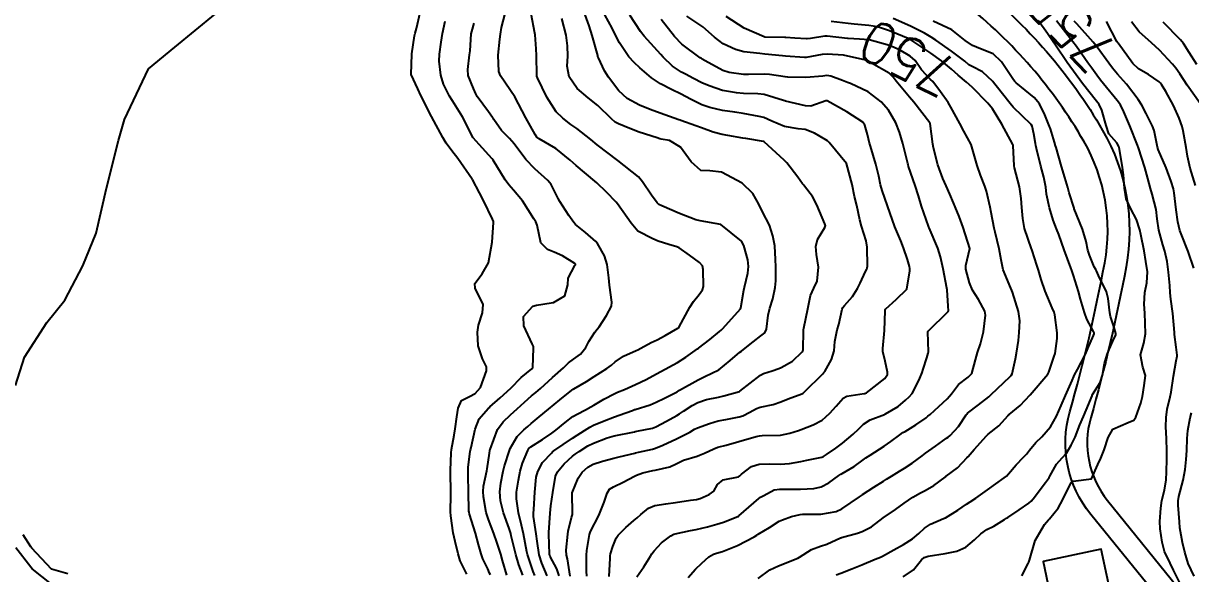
# Model space of a CAD drawing. Header units: metres. Extents: x 318500 to 325275, y 7408834 to 7428799.
# Drawn here: x 323153.6 to 323266, y 7421304.6 to 7421357.5 of the extents above; entities that cross this region are included whole.
import ezdxf
from ezdxf.enums import TextEntityAlignment as Align

# ---------------------------------------------------------------- set-up
doc = ezdxf.new("R2010")
doc.units = ezdxf.units.M
doc.header["$MEASUREMENT"] = 0
for name, color, linetype in [('Cotas', 45, 'Continuous'), ('Curvas de Nivel 1m', 11, 'Continuous'), ('Curvas de Nivel 5m', 15, 'Continuous'), ('Edificações', 30, 'Continuous'), ('Hidrografia', 140, 'Continuous'), ('Vias Primárias', 230, 'Continuous'), ('Vias Secundárias', 230, 'Continuous')]:
    doc.layers.add(name, color=color, linetype=linetype)
doc.styles.add('Style-STANDARD', font='STANDARD.shx')

msp = doc.modelspace()

# ---------------------------------------------------------------- linework, layer by layer
at = {"layer": 'Curvas de Nivel 1m', "flags": 128}
for points, elevation in [([(323196.29, 7421304.51), (323195.62, 7421305.8), (323195.43, 7421306.49), (323195.15, 7421307.67), (323194.97, 7421308.49), (323194.75, 7421310.12), (323194.72, 7421310.5), (323194.73, 7421312.15), (323194.74, 7421312.5), (323194.7, 7421314.21), (323194.7, 7421314.5), (323194.76, 7421316.19), (323194.79, 7421316.5), (323195.06, 7421317.9), (323195.16, 7421318.49), (323195.32, 7421319.65), (323195.45, 7421320.49), (323195.77, 7421321.23), (323196.52, 7421321.6), (323197.09, 7421321.9), (323197.58, 7421322.46), (323198.17, 7421324.08), (323198.16, 7421324.46), (323197.79, 7421325.23), (323197.38, 7421326.47), (323197.29, 7421327.78), (323197.41, 7421328.47), (323197.8, 7421329.64), (323197.85, 7421330.46), (323197.09, 7421332.04), (323197.06, 7421332.47), (323197.74, 7421333.4), (323198.36, 7421334.45), (323198.71, 7421336.45), (323198.85, 7421338.33), (323198.84, 7421338.45), (323198.74, 7421338.67), (323197.88, 7421340.46), (323197.5, 7421341.19), (323196.81, 7421342.48), (323196.79, 7421342.52), (323195.4, 7421344.49), (323194.83, 7421345.23), (323194.29, 7421345.96), (323193.98, 7421346.51), (323192.87, 7421348.53), (323191.85, 7421350.55), (323191.55, 7421351.2), (323190.92, 7421352.56), (323190.98, 7421354.53), (323190.98, 7421354.56), (323191.25, 7421356.28), (323191.31, 7421356.56), (323191.42, 7421356.99), (323191.79, 7421358.55)], 738), ([(323201.68, 7421304.41), (323201.28, 7421305.43), (323201, 7421306.41), (323200.56, 7421308.2), (323200.5, 7421308.42), (323200.35, 7421308.9), (323199.8, 7421310.43), (323199.52, 7421311.57), (323199.45, 7421312.43), (323199.56, 7421313.28), (323199.79, 7421314.43), (323199.91, 7421314.95), (323200.37, 7421316.42), (323200.45, 7421316.62), (323201.12, 7421317.76), (323201.76, 7421318.41), (323202.15, 7421318.73), (323202.48, 7421319.01), (323203.23, 7421319.65), (323204.14, 7421320.38), (323204.34, 7421320.54), (323204.5, 7421320.67), (323205.44, 7421321.43), (323206.53, 7421322.31), (323206.55, 7421322.32), (323206.58, 7421322.34), (323207.8, 7421323.06), (323208.54, 7421323.54), (323209.76, 7421324.3), (323210.22, 7421324.63), (323210.56, 7421324.93), (323211.35, 7421325.49), (323212.58, 7421326.04), (323212.73, 7421326.1), (323213.03, 7421326.26), (323214.04, 7421326.79), (323214.59, 7421327.05), (323215.37, 7421327.46), (323216.61, 7421328.18), (323216.63, 7421328.19), (323216.65, 7421328.21), (323216.72, 7421328.32), (323217.76, 7421330.19), (323218.09, 7421330.74), (323218.65, 7421331.41), (323218.98, 7421331.85), (323219.08, 7421332.18), (323219.03, 7421333.83), (323218.97, 7421334.18), (323218.69, 7421334.49), (323217.72, 7421335.21), (323216.71, 7421335.92), (323216.51, 7421336.01), (323215.72, 7421336.22), (323214.71, 7421336.56), (323214.2, 7421336.77), (323212.73, 7421337.51), (323212.09, 7421338.27), (323210.77, 7421340.15), (323210.65, 7421340.29), (323209.72, 7421341.25), (323208.79, 7421342.17), (323208.61, 7421342.32), (323206.81, 7421343.83), (323206.24, 7421344.35), (323204.84, 7421345.45), (323203.25, 7421346.39), (323203.02, 7421346.56), (323202.85, 7421346.8), (323201.96, 7421348.41), (323200.9, 7421350.42), (323199.53, 7421352.44), (323199.37, 7421352.87), (323199.28, 7421354.45), (323199.44, 7421355.98), (323199.51, 7421356.44), (323199.63, 7421357.08), (323199.97, 7421358.44)], 741), ([(323202.84, 7421304.39), (323202.68, 7421304.78), (323202.3, 7421305.82), (323202.11, 7421306.4), (323202.04, 7421306.68), (323201.72, 7421308.41), (323201.53, 7421309.23), (323201.25, 7421310.41), (323201.05, 7421311.75), (323201.05, 7421312.41), (323201.25, 7421313.57), (323201.41, 7421314.41), (323201.64, 7421315.2), (323202.15, 7421316.4), (323202.26, 7421316.59), (323202.45, 7421316.76), (323203.55, 7421317.48), (323204.47, 7421318.08), (323204.84, 7421318.36), (323205.73, 7421319.1), (323206.49, 7421319.67), (323206.91, 7421319.92), (323207.71, 7421320.33), (323208.22, 7421320.6), (323208.51, 7421320.77), (323209.47, 7421321.35), (323210.52, 7421321.9), (323210.79, 7421322.02), (323211.47, 7421322.28), (323212.53, 7421322.75), (323213.54, 7421323.25), (323214.55, 7421323.79), (323215.36, 7421324.23), (323216.13, 7421324.64), (323216.56, 7421324.88), (323217.38, 7421325.39), (323218.49, 7421326.18), (323218.54, 7421326.22), (323218.58, 7421326.25), (323219.66, 7421327.1), (323220.61, 7421327.87), (323220.77, 7421328), (323220.94, 7421328.16), (323222.63, 7421330.05), (323222.66, 7421330.13), (323222.94, 7421331.84), (323223, 7421332.12), (323223.34, 7421333.46), (323223.4, 7421334.12), (323223.33, 7421334.75), (323222.95, 7421336.13), (323222.72, 7421336.54), (323220.74, 7421338.16), (323218.74, 7421338.49), (323218.33, 7421338.6), (323216.76, 7421339.22), (323215.06, 7421339.94), (323214.77, 7421340.08), (323214.59, 7421340.24), (323214.05, 7421340.97), (323213.2, 7421342.26), (323212.8, 7421342.74), (323210.82, 7421344.29), (323208.84, 7421345.82), (323208.22, 7421346.33), (323206.86, 7421347.39), (323206.3, 7421347.78), (323205.51, 7421348.36), (323204.88, 7421349), (323203.98, 7421350.38), (323203.08, 7421352.24), (323203.03, 7421352.4), (323203.01, 7421352.48), (323202.99, 7421354.4), (323202.96, 7421355.05), (323202.87, 7421356.4), (323202.84, 7421356.54), (323202.47, 7421358.41)], 742), ([(323204, 7421304.37), (323203.49, 7421305.57), (323203.23, 7421306.39), (323203.04, 7421307.68), (323202.96, 7421308.39), (323202.71, 7421310.05), (323202.69, 7421310.4), (323202.72, 7421310.74), (323202.81, 7421312.39), (323202.96, 7421313.84), (323203.1, 7421314.39), (323203.57, 7421315.25), (323204.45, 7421316.19), (323204.54, 7421316.28), (323204.65, 7421316.37), (323206.46, 7421317.61), (323206.91, 7421317.89), (323207.62, 7421318.33), (323208.13, 7421318.66), (323208.48, 7421318.84), (323209.51, 7421319.28), (323210.49, 7421319.66), (323210.96, 7421319.82), (323212.23, 7421320.26), (323212.42, 7421320.34), (323212.5, 7421320.37), (323213.93, 7421320.82), (323214.51, 7421321.05), (323215.3, 7421321.44), (323216.53, 7421322.06), (323216.62, 7421322.11), (323216.76, 7421322.21), (323218.54, 7421323.22), (323219.19, 7421323.52), (323220.55, 7421324.16), (323221.63, 7421325.08), (323222.58, 7421325.87), (323222.72, 7421325.98), (323222.91, 7421326.13), (323223.84, 7421326.86), (323224.6, 7421327.44), (323224.96, 7421327.74), (323225.13, 7421328.09), (323225.29, 7421329.42), (323225.44, 7421330.09), (323225.73, 7421331), (323225.96, 7421332.09), (323226.02, 7421332.74), (323226.03, 7421334.09), (323226.01, 7421334.77), (323225.94, 7421336.09), (323225.75, 7421337.07), (323225.41, 7421338.09), (323224.76, 7421339.38), (323224.4, 7421340.11), (323223.8, 7421341.13), (323222.79, 7421342.13), (323220.81, 7421343.18), (323219.67, 7421343.31), (323218.81, 7421343.33), (323217.89, 7421344.19), (323216.84, 7421345.59), (323215.78, 7421346.23), (323214.99, 7421346.37), (323214.85, 7421346.4), (323214.62, 7421346.47), (323212.86, 7421347.04), (323211.98, 7421347.39), (323210.87, 7421347.83), (323210.56, 7421347.99), (323210.22, 7421348.3), (323208.89, 7421349.58), (323207.95, 7421350.33), (323206.91, 7421351.23), (323206.12, 7421352.35), (323205.95, 7421353.37), (323206.01, 7421354.35), (323205.98, 7421355.34), (323205.84, 7421356.36), (323205.42, 7421357.95)], 743), ([(323205.16, 7421304.36), (323204.95, 7421305.02), (323204.31, 7421306.23), (323204.26, 7421306.33), (323204.25, 7421306.37), (323204.24, 7421306.44), (323204.18, 7421308.37), (323204.18, 7421308.53), (323204.3, 7421310.37), (323204.38, 7421311.1), (323204.57, 7421312.37), (323204.83, 7421313.94), (323205, 7421314.36), (323205.65, 7421315.14), (323206.44, 7421315.86), (323206.71, 7421316.07), (323207.1, 7421316.33), (323207.93, 7421316.85), (323208.46, 7421317.12), (323209.8, 7421317.64), (323210.47, 7421317.82), (323212.42, 7421318.21), (323212.47, 7421318.22), (323212.5, 7421318.23), (323212.66, 7421318.26), (323214.16, 7421318.56), (323214.48, 7421318.68), (323215.49, 7421319.22), (323216.49, 7421319.79), (323216.76, 7421319.95), (323217.15, 7421320.2), (323217.96, 7421320.73), (323218.51, 7421321.04), (323219.37, 7421321.32), (323220.52, 7421321.55), (323221.01, 7421321.66), (323222.53, 7421322.1), (323222.55, 7421322.11), (323222.58, 7421322.13), (323224.55, 7421323.65), (323224.84, 7421323.81), (323225.68, 7421324.09), (323226.33, 7421324.31), (323226.55, 7421324.39), (323227.64, 7421324.99), (323228.58, 7421325.89), (323228.64, 7421325.99), (323228.65, 7421326.05), (323228.69, 7421327.97), (323228.7, 7421328.05), (323228.74, 7421328.18), (323229.11, 7421330.04), (323229.38, 7421331.31), (323229.7, 7421332.03), (323230.01, 7421332.69), (323230.14, 7421334.03), (323229.94, 7421335.27), (323229.88, 7421336.03), (323230.05, 7421336.7), (323230.74, 7421337.85), (323230.79, 7421337.96), (323230.8, 7421338.02), (323230.74, 7421338.2), (323229.98, 7421340.03), (323229.57, 7421340.83), (323228.79, 7421341.83), (323228.68, 7421341.95), (323228.61, 7421342.05), (323228.16, 7421342.7), (323227.1, 7421344.08), (323226.82, 7421344.35), (323224.91, 7421346.1), (323224.85, 7421346.13), (323223.14, 7421346.41), (323222.85, 7421346.46), (323221.41, 7421346.71), (323220.86, 7421346.8), (323219.99, 7421347.04), (323218.86, 7421347.45), (323218.33, 7421347.65), (323216.87, 7421348.16), (323216.83, 7421348.18), (323216.7, 7421348.21), (323214.88, 7421348.86), (323213.92, 7421349.21), (323212.89, 7421349.64), (323211.71, 7421350.28), (323210.91, 7421351), (323209.93, 7421352.31), (323209.54, 7421352.92), (323208.95, 7421354.19), (323208.9, 7421354.32), (323208.89, 7421354.39), (323208.33, 7421356.33), (323208.06, 7421357.26), (323207.68, 7421358.33)], 744), ([(323207.82, 7421304.32), (323207.81, 7421304.81), (323207.8, 7421306.33), (323207.84, 7421306.8), (323208.09, 7421308.32), (323208.15, 7421308.52), (323208.35, 7421308.95), (323208.83, 7421309.85), (323209.06, 7421310.31), (323209.51, 7421311.43), (323209.78, 7421312.3), (323210.01, 7421312.68), (323210.4, 7421312.93), (323211.32, 7421313.36), (323212.42, 7421313.96), (323212.62, 7421314.05), (323213.24, 7421314.25), (323214.19, 7421314.48), (323214.42, 7421314.52), (323215.81, 7421314.84), (323216.43, 7421315.14), (323217.15, 7421315.49), (323218.45, 7421315.88), (323218.67, 7421315.95), (323219.15, 7421316.17), (323220.05, 7421316.57), (323220.46, 7421316.72), (323221.25, 7421316.94), (323222.46, 7421317.29), (323224.13, 7421317.77), (323224.47, 7421317.83), (323224.73, 7421317.84), (323226.47, 7421317.89), (323227.39, 7421318.07), (323228.2, 7421318.33), (323228.48, 7421318.43), (323229.64, 7421318.88), (323230.49, 7421319.34), (323230.86, 7421319.65), (323231.22, 7421320.01), (323231.83, 7421320.69), (323232.52, 7421321.46), (323232.87, 7421321.65), (323234.53, 7421321.9), (323234.59, 7421321.91), (323234.75, 7421321.97), (323236.54, 7421323.34), (323236.77, 7421323.72), (323236.79, 7421323.94), (323236.57, 7421325.02), (323236.34, 7421325.94), (323236.32, 7421326.21), (323236.49, 7421327.94), (323236.55, 7421329.86), (323236.56, 7421329.94), (323236.58, 7421329.99), (323236.63, 7421330.04), (323237.63, 7421330.94), (323238.66, 7421331.92), (323238.92, 7421333.68), (323238.93, 7421333.92), (323238.89, 7421334.11), (323238.7, 7421334.77), (323238.33, 7421335.92), (323238.06, 7421336.58), (323237.49, 7421337.93), (323236.77, 7421339.94), (323236.27, 7421341.43), (323236.12, 7421341.95), (323235.94, 7421342.81), (323235.66, 7421343.96), (323235.13, 7421345.68), (323235.05, 7421345.97), (323234.86, 7421346.81), (323234.61, 7421347.71), (323234.4, 7421347.98), (323232.88, 7421348.97), (323230.96, 7421350.03), (323230.9, 7421350.05), (323230.88, 7421350.05), (323230.83, 7421350.03), (323229.4, 7421349.54), (323228.89, 7421349.56), (323226.96, 7421350.02), (323226.9, 7421350.04), (323226.77, 7421350.08), (323224.91, 7421350.65), (323224.29, 7421350.73), (323222.91, 7421350.76), (323222.25, 7421350.8), (323220.91, 7421351.05), (323219.6, 7421351.49), (323218.92, 7421351.78), (323218.09, 7421352.19), (323217.33, 7421352.6), (323216.94, 7421352.81), (323216.09, 7421353.37), (323215.18, 7421354.24), (323214.95, 7421354.49), (323213.34, 7421356.26), (323212.99, 7421356.71), (323211.96, 7421358.28)], 746), ([(323209.97, 7421304.29), (323210.07, 7421306.05), (323210.08, 7421306.29), (323210.12, 7421306.49), (323210.32, 7421307.18), (323210.65, 7421307.97), (323210.86, 7421308.28), (323211.6, 7421309.02), (323212.36, 7421309.69), (323212.67, 7421309.95), (323213.02, 7421310.25), (323213.76, 7421310.86), (323214.38, 7421311.13), (323215.44, 7421311.29), (323216.38, 7421311.41), (323217.81, 7421311.62), (323218.39, 7421311.71), (323218.75, 7421311.81), (323219.62, 7421312.17), (323220.05, 7421312.51), (323220.4, 7421313.13), (323220.96, 7421313.6), (323222.42, 7421313.88), (323222.58, 7421313.97), (323222.74, 7421314.13), (323223.68, 7421314.86), (323224.43, 7421315.09), (323225.4, 7421315.12), (323226.44, 7421315.1), (323227.34, 7421315.16), (323228.44, 7421315.37), (323229, 7421315.49), (323230.45, 7421315.78), (323230.62, 7421315.85), (323230.9, 7421316.02), (323231.82, 7421316.64), (323232.46, 7421317.12), (323233.49, 7421317.98), (323233.99, 7421318.46), (323234.48, 7421318.95), (323235.1, 7421319.36), (323236.5, 7421319.89), (323236.54, 7421319.9), (323236.6, 7421319.94), (323237.8, 7421320.64), (323238.52, 7421321.25), (323238.86, 7421321.58), (323239.16, 7421321.91), (323239.84, 7421323.2), (323240.11, 7421323.9), (323240.21, 7421324.24), (323240.57, 7421325.33), (323240.7, 7421325.76), (323240.72, 7421325.89), (323240.67, 7421327.82), (323240.7, 7421327.89), (323242.63, 7421329.79), (323242.66, 7421329.83), (323242.67, 7421329.86), (323242.64, 7421330.28), (323242.52, 7421331.86), (323242.5, 7421332.02), (323242.14, 7421333.87), (323241.88, 7421335.05), (323241.62, 7421335.88), (323240.8, 7421337.82), (323240.77, 7421337.89), (323240.74, 7421337.98), (323240.07, 7421339.9), (323239.76, 7421340.89), (323239.44, 7421341.91), (323238.82, 7421343.73), (323238.76, 7421343.92), (323238.74, 7421344.01), (323238.27, 7421345.93), (323237.95, 7421347.02), (323237.59, 7421347.94), (323236.89, 7421349.13), (323236.17, 7421349.96), (323234.91, 7421350.91), (323233.21, 7421351.71), (323232.93, 7421351.82), (323232.44, 7421352.01), (323231.32, 7421352.41), (323230.93, 7421352.47), (323230.54, 7421352.43), (323228.93, 7421352.3), (323227.17, 7421352.31), (323226.93, 7421352.34), (323225.41, 7421352.57), (323224.93, 7421352.6), (323223.39, 7421352.58), (323222.93, 7421352.59), (323221.55, 7421352.76), (323220.94, 7421352.96), (323219.22, 7421353.9), (323218.95, 7421354.06), (323218.87, 7421354.1), (323218.73, 7421354.18), (323216.97, 7421355.5), (323216.28, 7421356.22), (323215, 7421357.87)], 747), ([(323212.64, 7421304.26), (323213.33, 7421305.22), (323213.96, 7421306.24), (323214.1, 7421306.46), (323214.32, 7421306.76), (323215.03, 7421307.53), (323215.93, 7421308.22), (323216.2, 7421308.35), (323216.34, 7421308.39), (323217.81, 7421308.72), (323218.35, 7421308.83), (323219.44, 7421309.08), (323220.36, 7421309.32), (323220.99, 7421309.52), (323222.37, 7421310.05), (323222.42, 7421310.08), (323222.48, 7421310.13), (323224.39, 7421311.78), (323224.57, 7421311.91), (323224.87, 7421312.1), (323225.86, 7421312.62), (323226.4, 7421312.7), (323227.78, 7421312.68), (323228.4, 7421312.68), (323229.68, 7421312.75), (323230.4, 7421312.92), (323231.12, 7421313.3), (323232.09, 7421314), (323232.29, 7421314.13), (323232.42, 7421314.21), (323233.56, 7421314.86), (323234.44, 7421315.51), (323234.71, 7421315.7), (323235.11, 7421315.96), (323236.46, 7421316.83), (323237.11, 7421317.29), (323237.96, 7421317.93), (323238.27, 7421318.13), (323238.47, 7421318.25), (323239.51, 7421318.88), (323240.5, 7421319.56), (323240.68, 7421319.7), (323240.9, 7421319.88), (323241.74, 7421320.64), (323242.52, 7421321.39), (323242.75, 7421321.63), (323242.94, 7421321.86), (323243.62, 7421322.77), (323244.55, 7421323.46), (323244.9, 7421323.83), (323245.26, 7421325.14), (323245.44, 7421325.83), (323245.74, 7421326.67), (323246.03, 7421327.82), (323246.23, 7421329.42), (323246.15, 7421329.82), (323245.53, 7421330.94), (323244.96, 7421331.84), (323244.67, 7421332.55), (323244.34, 7421333.84), (323244.32, 7421334.22), (323244.71, 7421335.84), (323244.08, 7421337.85), (323243.68, 7421338.93), (323243.31, 7421339.86), (323243.15, 7421340.24), (323242.78, 7421341.07), (323242.42, 7421341.87), (323242.1, 7421342.57), (323241.63, 7421343.88), (323241.21, 7421345.52), (323241.14, 7421345.89), (323240.9, 7421347.85), (323240.89, 7421347.89), (323240.87, 7421347.93), (323239.31, 7421349.91), (323238.91, 7421350.38), (323237.62, 7421351.94), (323237.32, 7421352.33), (323236.94, 7421352.7), (323235.24, 7421353.67), (323234.95, 7421353.85), (323234.86, 7421353.89), (323234.58, 7421353.98), (323232.96, 7421354.35), (323232.55, 7421354.42), (323230.96, 7421354.54), (323230.49, 7421354.5), (323228.95, 7421354.21), (323228.8, 7421354.2), (323226.95, 7421354.34), (323226.68, 7421354.36), (323224.96, 7421354.54), (323224.5, 7421354.58), (323222.96, 7421354.75), (323222.14, 7421354.97), (323220.97, 7421355.52), (323220.13, 7421356.17), (323218.99, 7421357.15), (323217.45, 7421358.2)], 748), ([(323217.6, 7421304.19), (323218.3, 7421305), (323218.89, 7421305.59), (323219.59, 7421306.17), (323220.04, 7421306.43), (323220.32, 7421306.53), (323220.88, 7421306.71), (323222.33, 7421307.28), (323223.95, 7421308.11), (323224.19, 7421308.26), (323224.34, 7421308.36), (323225.42, 7421309.02), (323226.36, 7421309.6), (323226.68, 7421309.76), (323227.53, 7421310.06), (323228.37, 7421310.26), (323228.61, 7421310.28), (323230.37, 7421310.28), (323231.84, 7421310.54), (323232.38, 7421310.8), (323234.09, 7421311.97), (323234.27, 7421312.09), (323234.39, 7421312.17), (323235.48, 7421312.88), (323236.41, 7421313.47), (323236.7, 7421313.65), (323237.16, 7421313.93), (323237.94, 7421314.41), (323238.43, 7421314.71), (323239.16, 7421315.18), (323240.12, 7421315.89), (323240.45, 7421316.15), (323241.42, 7421316.83), (323242.47, 7421317.59), (323242.62, 7421317.71), (323242.81, 7421317.86), (323243.62, 7421318.71), (323244.36, 7421319.84), (323244.42, 7421319.92), (323244.5, 7421319.99), (323245.55, 7421320.79), (323246.53, 7421321.57), (323246.65, 7421321.68), (323246.78, 7421321.81), (323248.55, 7421323.5), (323248.69, 7421323.64), (323248.78, 7421323.78), (323249.11, 7421325.24), (323249.21, 7421325.77), (323249.39, 7421326.98), (323249.46, 7421327.77), (323249.51, 7421328.88), (323249.41, 7421329.77), (323248.81, 7421331.63), (323248.75, 7421331.79), (323248.66, 7421332.01), (323247.93, 7421333.8), (323247.74, 7421334.76), (323247.55, 7421335.8), (323247.14, 7421337.4), (323247.05, 7421337.81), (323246.76, 7421339.31), (323246.67, 7421339.81), (323246.31, 7421341.34), (323246.15, 7421341.82), (323245.75, 7421342.88), (323245.43, 7421343.83), (323244.85, 7421345.84), (323244.14, 7421347.13), (323243.75, 7421347.86), (323242.89, 7421349.42), (323242.61, 7421349.87), (323241.89, 7421350.91), (323241.14, 7421351.89), (323240.93, 7421352.09), (323240.06, 7421353.02), (323239.44, 7421353.91), (323238.96, 7421354.35), (323237.94, 7421354.96), (323236.97, 7421355.38), (323235.03, 7421355.92), (323234.98, 7421355.92), (323234.08, 7421355.98), (323232.98, 7421356.04), (323232.93, 7421356.05), (323230.98, 7421356.26), (323230.76, 7421356.26), (323229.37, 7421356.05), (323229.04, 7421355.99), (323228.98, 7421355.99), (323227.87, 7421356.07), (323226.98, 7421356.15), (323226.91, 7421356.15), (323224.98, 7421356.17), (323224.9, 7421356.19), (323222.99, 7421357.02), (323221.26, 7421358.16)], 749), ([(323231.83, 7421304.47), (323232.3, 7421304.62), (323233.35, 7421305.04), (323234.3, 7421305.43), (323235.61, 7421305.95), (323236.11, 7421306.14), (323236.31, 7421306.24), (323237.4, 7421306.86), (323238.33, 7421307.38), (323239.18, 7421307.91), (323239.81, 7421308.43), (323240.36, 7421308.93), (323240.93, 7421309.32), (323242.18, 7421309.86), (323242.37, 7421309.95), (323243.55, 7421310.68), (323244.39, 7421311.24), (323244.75, 7421311.48), (323245.29, 7421311.83), (323246.41, 7421312.62), (323248.02, 7421313.79), (323248.24, 7421313.96), (323248.43, 7421314.18), (323249.16, 7421315.05), (323249.88, 7421315.77), (323250.16, 7421316.05), (323250.46, 7421316.43), (323251.05, 7421317.18), (323251.63, 7421317.74), (323252.49, 7421318.7), (323253.04, 7421319.72), (323253.49, 7421320.74), (323253.91, 7421321.71), (323254.55, 7421323.16), (323254.72, 7421323.54), (323254.8, 7421323.7), (323255.08, 7421324.21), (323255.84, 7421325.69), (323256.06, 7421326.22), (323256.61, 7421327.47), (323256.67, 7421327.62), (323256.68, 7421327.68), (323256.67, 7421327.74), (323256.61, 7421327.86), (323255.99, 7421329.06), (323255.76, 7421329.69), (323255.38, 7421330.97), (323255.16, 7421331.7), (323254.68, 7421333.24), (323254.52, 7421333.71), (323254.43, 7421333.98), (323253.8, 7421335.72), (323253.28, 7421337.18), (323253.07, 7421337.73), (323252.75, 7421338.56), (323252.37, 7421339.74), (323252.1, 7421341.06), (323252.02, 7421341.74), (323251.84, 7421342.71), (323251.56, 7421343.75), (323251.13, 7421345.47), (323251.05, 7421345.76), (323251.02, 7421345.93), (323250.86, 7421346.86), (323250.71, 7421347.6), (323250.61, 7421347.76), (323248.89, 7421349.44), (323248.58, 7421349.79), (323247.25, 7421351.49), (323246.99, 7421351.81), (323246.93, 7421351.89), (323245.93, 7421352.82), (323244.94, 7421353.33), (323244.63, 7421353.52), (323244.23, 7421353.85), (323242.96, 7421354.82), (323241.44, 7421355.89), (323240.98, 7421356.17), (323240.35, 7421356.54), (323239, 7421357.23), (323237.32, 7421357.95)], 751), ([(323198.56, 7421304.45), (323198.47, 7421304.63), (323198.3, 7421305.03), (323197.83, 7421305.98), (323197.65, 7421306.46), (323197.41, 7421307.38), (323197.1, 7421308.47), (323196.55, 7421310.3), (323196.49, 7421310.48), (323196.47, 7421310.58), (323196.45, 7421312.48), (323196.41, 7421313.96), (323196.39, 7421314.48), (323196.39, 7421314.51), (323196.42, 7421314.8), (323196.61, 7421316.31), (323196.64, 7421316.48), (323196.69, 7421316.71), (323197.09, 7421318.47), (323197.48, 7421319.47), (323198.32, 7421320.45), (323198.42, 7421320.53), (323198.5, 7421320.6), (323199.48, 7421321.48), (323200.53, 7421322.42), (323201.51, 7421323.44), (323202.55, 7421324.26), (323202.64, 7421324.4), (323202.71, 7421326.27), (323202.7, 7421326.4), (323202.58, 7421326.67), (323201.75, 7421328.41), (323201.74, 7421329.29), (323202.63, 7421330.28), (323202.98, 7421330.39), (323204.41, 7421330.6), (323204.63, 7421330.65), (323205.7, 7421331.3), (323205.99, 7421332.35), (323206.04, 7421332.98), (323206.69, 7421334.19), (323206.75, 7421334.28), (323206.74, 7421334.34), (323206.69, 7421334.4), (323205.48, 7421335.14), (323204.7, 7421335.49), (323204.05, 7421335.73), (323203.39, 7421336.39), (323203.04, 7421338.1), (323202.91, 7421338.4), (323202.74, 7421338.69), (323201.64, 7421340.41), (323200.78, 7421341.46), (323200.32, 7421341.96), (323199.96, 7421342.43), (323198.82, 7421344.33), (323198.73, 7421344.45), (323197.47, 7421345.84), (323196.88, 7421346.48), (323196.87, 7421346.5), (323196.85, 7421346.54), (323195.86, 7421348.49), (323194.89, 7421350.05), (323194.6, 7421350.5), (323194.03, 7421351.63), (323193.76, 7421352.52), (323193.61, 7421353.85), (323193.63, 7421354.52), (323193.79, 7421355.7), (323193.93, 7421356.52), (323194.2, 7421357.72)], 739), ([(323238.3, 7421304.26), (323239.29, 7421304.92), (323240.06, 7421305.89), (323240.32, 7421306.11), (323240.69, 7421306.25), (323242.33, 7421306.52), (323243.46, 7421306.72), (323244.33, 7421307.13), (323245.15, 7421307.83), (323245.77, 7421308.4), (323246.35, 7421308.8), (323247.03, 7421309.13), (323248.05, 7421309.78), (323248.25, 7421309.9), (323248.37, 7421309.97), (323249.45, 7421310.71), (323250.39, 7421311.36), (323250.61, 7421311.54), (323250.82, 7421311.75), (323252.01, 7421313.33), (323252.3, 7421313.73), (323252.35, 7421313.8), (323252.42, 7421313.93), (323253.05, 7421315.11), (323253.61, 7421315.71), (323254.01, 7421316.15), (323254.47, 7421316.91), (323254.74, 7421317.43), (323254.85, 7421317.7), (323255.3, 7421318.89), (323255.65, 7421319.69), (323255.92, 7421320.28), (323256.48, 7421321.68), (323256.5, 7421321.72), (323256.53, 7421321.79), (323257.26, 7421322.96), (323257.49, 7421323.67), (323257.68, 7421324.78), (323257.94, 7421325.66), (323258.12, 7421326.12), (323258.6, 7421327.21), (323258.76, 7421327.5), (323258.78, 7421327.65), (323258.62, 7421328.25), (323258.27, 7421329.29), (323258.19, 7421329.66), (323258.03, 7421331.03), (323257.86, 7421331.66), (323257.11, 7421333.25), (323256.92, 7421333.68), (323256.84, 7421333.82), (323256.69, 7421334.07), (323256.22, 7421335.2), (323256.08, 7421335.69), (323255.9, 7421336.52), (323255.56, 7421337.7), (323254.77, 7421339.67), (323254.75, 7421339.71), (323254.28, 7421341.21), (323254.14, 7421341.72), (323253.87, 7421342.66), (323253.54, 7421343.72), (323253.02, 7421345.55), (323252.97, 7421345.73), (323252.85, 7421346.08), (323252.47, 7421347.34), (323252.33, 7421347.74), (323251.93, 7421348.7), (323251.43, 7421349.75), (323250.91, 7421350.35), (323249.18, 7421351.79), (323249.05, 7421351.91), (323248.93, 7421352.07), (323247.75, 7421353.8), (323246.96, 7421354.55), (323245.75, 7421355.04), (323244.97, 7421355.35), (323244.26, 7421355.85), (323242.99, 7421356.86), (323241.19, 7421357.71)], 752), ([(323249.71, 7421304.36), (323250.32, 7421305.54), (323250.4, 7421305.68), (323250.42, 7421305.76), (323250.45, 7421305.88), (323251, 7421307.75), (323251.9, 7421309.28), (323252.27, 7421309.73), (323252.32, 7421309.78), (323252.37, 7421309.83), (323253.23, 7421310.87), (323253.65, 7421311.71), (323254.42, 7421313.27), (323254.65, 7421313.46), (323256.42, 7421313.68), (323257.05, 7421315.06), (323257.32, 7421315.67), (323257.64, 7421316.48), (323258.02, 7421317.66), (323258.49, 7421318.46), (323259.96, 7421319.1), (323260.5, 7421319.33), (323260.7, 7421319.63), (323261.18, 7421320.96), (323261.33, 7421321.62), (323261.5, 7421322.66), (323261.61, 7421323.61), (323261.37, 7421324.42), (323261.15, 7421325.62), (323261.46, 7421326.75), (323261.61, 7421327.62), (323261.58, 7421328.66), (323261.55, 7421329.62), (323261.51, 7421330.48), (323261.55, 7421331.62), (323261.76, 7421332.53), (323261.82, 7421333.61), (323261.67, 7421334.59), (323261.49, 7421335.62), (323261.18, 7421337.18), (323261.08, 7421337.62), (323260.76, 7421338.64), (323260.22, 7421339.64), (323259.75, 7421340.61), (323259.6, 7421341.64), (323259.52, 7421342.94), (323259.41, 7421343.64), (323259.11, 7421345.38), (323259.05, 7421345.65), (323258.85, 7421345.99), (323258.08, 7421346.88), (323257.83, 7421347.67), (323257.43, 7421349.13), (323257.16, 7421349.68), (323256.91, 7421350.02), (323255.56, 7421351.7), (323255.29, 7421352.06), (323254.94, 7421352.53), (323254.09, 7421353.72), (323252.97, 7421355.39), (323252.75, 7421355.73), (323252.2, 7421356.53), (323251.3, 7421357.76)], 753), ([(323264.98, 7421303.56), (323264.31, 7421304.91), (323264, 7421305.57), (323263.46, 7421306.71), (323263.24, 7421307.59), (323263.05, 7421308.89), (323263.02, 7421309.59), (323263.1, 7421310.88), (323263.2, 7421311.59), (323263.44, 7421312.61), (323263.61, 7421313.58), (323263.65, 7421314.36), (323263.68, 7421315.58), (323263.69, 7421316.36), (323263.65, 7421317.58), (323263.59, 7421318.69), (323263.6, 7421319.58), (323263.71, 7421320.38), (323264, 7421321.58), (323264.09, 7421322.02), (323264.32, 7421323.57), (323264.57, 7421325.04), (323264.68, 7421325.47), (323264.69, 7421325.57), (323264.59, 7421326.34), (323264.43, 7421327.57), (323264.41, 7421327.77), (323264.26, 7421329.58), (323264.05, 7421330.97), (323264, 7421331.58), (323263.96, 7421332.29), (323263.84, 7421333.58), (323263.72, 7421334.6), (323263.5, 7421335.59), (323263.3, 7421336.18), (323262.91, 7421337.6), (323262.76, 7421338.7), (323262.64, 7421339.6), (323262.26, 7421341.08), (323262.1, 7421341.61), (323261.85, 7421342.57), (323261.55, 7421343.62), (323260.94, 7421345.53), (323260.91, 7421345.63), (323260.9, 7421345.67), (323260.85, 7421345.79), (323260.11, 7421347.64), (323259.54, 7421348.99), (323259.22, 7421349.65), (323258.91, 7421350.09), (323257.57, 7421351.67), (323257.29, 7421352.03), (323256.94, 7421352.5), (323256.45, 7421353.19), (323256.08, 7421353.69), (323254.97, 7421355.26), (323254.64, 7421355.71), (323253.29, 7421357.44), (323253.06, 7421357.73)], 754), ([(323266.45, 7421341.9), (323265.92, 7421343.56), (323265.67, 7421344.73), (323265.54, 7421345.56), (323265.26, 7421347.17), (323265.16, 7421347.57), (323264.88, 7421348.37), (323264.33, 7421349.58), (323263.58, 7421350.93), (323263.15, 7421351.6), (323263.06, 7421351.73), (323262.93, 7421351.86), (323261.9, 7421352.58), (323260.95, 7421353.13), (323260.39, 7421353.64), (323258.98, 7421355.58), (323258.94, 7421355.65), (323258.87, 7421355.76), (323257.87, 7421357.67)], 756), ([(323266.9, 7421349.8), (323265.65, 7421351.56), (323264.94, 7421352.63), (323264.55, 7421353.18), (323264.22, 7421353.58), (323262.97, 7421354.93), (323262.2, 7421355.61), (323261, 7421356.67), (323260.27, 7421357.64)], 757), ([(323266.57, 7421353.55), (323265.83, 7421354.7), (323265.27, 7421355.57), (323264.99, 7421355.92), (323263.34, 7421357.6)], 758), ([(323157.85, 7421304.55), (323156.28, 7421305.01), (323154.38, 7421307.03), (323154.31, 7421307.14), (323153.57, 7421308.29)], 737), ([(323156.27, 7421303.57), (323154.42, 7421305.03), (323154.28, 7421305.18), (323152.84, 7421307.05)], 736)]:
    msp.add_lwpolyline(points, dxfattribs=dict(at, elevation=elevation))
at = {"layer": 'Curvas de Nivel 5m', "flags": 128}
for points, elevation in [([(323206.23, 7421304.34), (323205.96, 7421306), (323205.88, 7421306.35), (323205.84, 7421306.83), (323205.99, 7421308.35), (323206.04, 7421308.65), (323206.36, 7421309.98), (323206.44, 7421310.27), (323206.46, 7421310.34), (323206.42, 7421312.31), (323206.43, 7421312.34), (323207, 7421313.74), (323207.38, 7421314.33), (323207.94, 7421314.81), (323208.43, 7421315.1), (323209.34, 7421315.4), (323210.44, 7421315.66), (323210.94, 7421315.79), (323212.45, 7421316.17), (323212.52, 7421316.19), (323212.82, 7421316.26), (323214.15, 7421316.54), (323214.45, 7421316.63), (323215.16, 7421316.93), (323216.46, 7421317.55), (323217.74, 7421318.19), (323218.2, 7421318.45), (323218.48, 7421318.6), (323219.64, 7421319.01), (323220.49, 7421319.25), (323221.22, 7421319.41), (323222.49, 7421319.65), (323222.86, 7421319.76), (323223.54, 7421320.11), (323224.16, 7421320.45), (323224.51, 7421320.57), (323225.76, 7421320.84), (323226.52, 7421321.08), (323227.22, 7421321.37), (323228.53, 7421321.86), (323228.65, 7421321.93), (323228.79, 7421322.05), (323230.55, 7421323.8), (323230.65, 7421323.91), (323230.75, 7421324.02), (323231.4, 7421325.18), (323231.65, 7421326.01), (323231.72, 7421326.88), (323231.93, 7421328.01), (323232.09, 7421328.53), (323232.42, 7421330), (323232.48, 7421330.16), (323232.64, 7421330.35), (323233.42, 7421331.22), (323233.91, 7421331.98), (323234.15, 7421332.5), (323234.68, 7421333.63), (323234.8, 7421333.85), (323234.84, 7421333.97), (323234.85, 7421334.13), (323234.84, 7421335.97), (323234.72, 7421336.57), (323234.27, 7421337.98), (323234.12, 7421338.61), (323233.82, 7421339.98), (323233.62, 7421340.83), (323233.37, 7421341.99), (323232.82, 7421344), (323231.17, 7421346.02), (323231.02, 7421346.18), (323230.85, 7421346.3), (323229.76, 7421346.94), (323228.86, 7421347.27), (323228.17, 7421347.36), (323226.87, 7421347.59), (323225.65, 7421348.09), (323224.87, 7421348.43), (323224.44, 7421348.54), (323222.88, 7421348.84), (323222.08, 7421348.94), (323220.88, 7421349.11), (323219.66, 7421349.4), (323218.89, 7421349.66), (323217.81, 7421350.2), (323216.91, 7421350.69), (323215.99, 7421351.14), (323214.92, 7421351.69), (323214.07, 7421352.25), (323212.94, 7421353.23), (323212.4, 7421353.72), (323211.89, 7421354.28), (323210.97, 7421355.63), (323210.62, 7421356.3), (323210.26, 7421357.03), (323209.58, 7421358.31)], 745), ([(323200.14, 7421304.42), (323199.72, 7421305.84), (323199.54, 7421306.43), (323199.18, 7421307.59), (323198.89, 7421308.44), (323198.36, 7421309.79), (323198.15, 7421310.45), (323197.88, 7421311.95), (323197.85, 7421312.46), (323197.88, 7421312.98), (323198.19, 7421314.45), (323198.23, 7421314.65), (323198.45, 7421316.17), (323198.48, 7421316.42), (323198.49, 7421316.45), (323198.51, 7421316.51), (323199.24, 7421318.44), (323199.76, 7421319.16), (323200.49, 7421319.85), (323200.79, 7421320.12), (323201.12, 7421320.41), (323201.84, 7421321.07), (323202.52, 7421321.66), (323202.92, 7421322), (323203.36, 7421322.39), (323204.54, 7421323.42), (323205.58, 7421324.35), (323206.08, 7421324.83), (323206.56, 7421325.19), (323207.21, 7421325.69), (323207.72, 7421326.33), (323208.03, 7421326.89), (323208.6, 7421327.78), (323208.84, 7421328.08), (323209.03, 7421328.31), (323209.71, 7421329.39), (323210.2, 7421330.3), (323210.25, 7421330.69), (323210.02, 7421332.3), (323209.96, 7421333.01), (323209.79, 7421334.3), (323209.53, 7421335.14), (323208.87, 7421336.32), (323208.71, 7421336.5), (323207.69, 7421337.37), (323206.74, 7421338.16), (323206.57, 7421338.34), (323206.1, 7421339), (323205.22, 7421340.36), (323205.06, 7421340.65), (323204.78, 7421341.23), (323204.39, 7421341.98), (323204.07, 7421342.38), (323202.81, 7421343.5), (323201.95, 7421344.41), (323200.84, 7421345.9), (323200.37, 7421346.43), (323199.62, 7421347.2), (323198.87, 7421348.24), (323198.8, 7421348.38), (323198.75, 7421348.45), (323198.37, 7421348.97), (323197.27, 7421350.47), (323197.13, 7421350.71), (323196.91, 7421351.23), (323196.42, 7421352.48), (323196.36, 7421353.06), (323196.55, 7421354.48), (323196.59, 7421354.85), (323196.71, 7421356.48), (323196.75, 7421356.72), (323196.99, 7421357.52)], 740), ([(323224.34, 7421304.1), (323225.45, 7421304.94), (323226.3, 7421305.31), (323228.15, 7421306.05), (323228.31, 7421306.15), (323229.46, 7421306.9), (323230.33, 7421307.22), (323230.93, 7421307.41), (323232.27, 7421308), (323232.32, 7421308.02), (323232.34, 7421308.03), (323233.88, 7421308.45), (323234.35, 7421308.62), (323235.24, 7421309.07), (323236.37, 7421309.94), (323237.56, 7421310.75), (323238.38, 7421311.34), (323239.23, 7421311.91), (323239.95, 7421312.34), (323240.4, 7421312.58), (323241.24, 7421313.04), (323242.33, 7421313.86), (323242.38, 7421313.9), (323242.42, 7421313.93), (323243.53, 7421314.76), (323244.45, 7421315.73), (323244.5, 7421315.79), (323244.54, 7421315.84), (323245.14, 7421316.52), (323246.3, 7421317.81), (323246.38, 7421317.9), (323246.47, 7421317.99), (323247.49, 7421318.79), (323248.39, 7421319.78), (323248.44, 7421319.84), (323248.5, 7421319.89), (323249.56, 7421320.73), (323250.53, 7421321.76), (323252.21, 7421323.74), (323252.33, 7421323.95), (323252.56, 7421324.71), (323252.83, 7421325.47), (323252.92, 7421325.73), (323253.13, 7421327.19), (323253.13, 7421327.72), (323252.91, 7421329.45), (323252.82, 7421329.73), (323252.64, 7421330.14), (323251.95, 7421331.74), (323251.57, 7421332.85), (323251.31, 7421333.75), (323251.17, 7421334.23), (323250.71, 7421335.66), (323250.69, 7421335.74), (323250.67, 7421335.76), (323250.65, 7421335.82), (323249.98, 7421337.77), (323249.81, 7421338.72), (323249.72, 7421339.78), (323249.66, 7421340.65), (323249.49, 7421341.78), (323249, 7421343.61), (323248.97, 7421343.79), (323248.88, 7421345.76), (323248.87, 7421345.79), (323248.87, 7421345.81), (323248.85, 7421345.85), (323247.8, 7421347.8), (323246.89, 7421349.26), (323246.43, 7421349.82), (323244.92, 7421351.37), (323244.4, 7421351.85), (323243.59, 7421352.52), (323242.94, 7421353.08), (323241.98, 7421353.88), (323240.96, 7421354.62), (323239.03, 7421355.92), (323238.98, 7421355.94), (323238.93, 7421355.97), (323236.99, 7421356.78), (323235.81, 7421357.15), (323235, 7421357.29), (323233.57, 7421357.42), (323233, 7421357.48), (323231.35, 7421357.68)], 750), ([(323266.29, 7421333.96), (323265.74, 7421335.56), (323265.06, 7421337.24), (323264.94, 7421337.57), (323264.75, 7421338.41), (323264.58, 7421339.57), (323264.4, 7421341.19), (323264.32, 7421341.58), (323264.1, 7421342.29), (323263.6, 7421343.59), (323262.85, 7421345.35), (323262.77, 7421345.6), (323262.45, 7421347.19), (323262.3, 7421347.61), (323261.69, 7421348.82), (323261.27, 7421349.62), (323260.91, 7421350.17), (323259.78, 7421351.64), (323258.94, 7421352.61), (323258.46, 7421353.17), (323258.1, 7421353.66), (323256.97, 7421355.2), (323256.58, 7421355.69), (323255.01, 7421357.46), (323254.76, 7421357.71)], 755), ([(323266.3, 7421304.34), (323265.74, 7421305.55), (323265.42, 7421306.64), (323265.18, 7421307.56), (323264.93, 7421308.99), (323264.89, 7421309.56), (323264.78, 7421311.17), (323264.77, 7421311.56), (323264.84, 7421312), (323265.26, 7421313.56), (323265.43, 7421314.57), (323265.53, 7421315.56), (323265.6, 7421316.42), (323265.65, 7421317.56), (323265.7, 7421318.35), (323265.91, 7421319.56), (323266.05, 7421320.02)], 755)]:
    msp.add_lwpolyline(points, dxfattribs=dict(at, elevation=elevation))
at = {"layer": 'Edificações'}
msp.add_lwpolyline([(323252.84, 7421300.66), (323258.44, 7421301.85), (323257.37, 7421306.91), (323251.77, 7421305.73)], close=True, dxfattribs=at)
at = {"layer": 'Hidrografia'}
msp.add_lwpolyline([(323152.82, 7421322.67), (323153.68, 7421325.4), (323155.84, 7421328.71), (323157.56, 7421330.86), (323159.29, 7421334.17), (323160.58, 7421337.33), (323161.59, 7421341.64), (323162.74, 7421346.24), (323163.32, 7421348.25), (323165.62, 7421353.11), (323168.16, 7421355.19), (323172.08, 7421358.41)], dxfattribs=at)
at = {"layer": 'Vias Primárias'}
for points in [[(323715.64, 7420145.55, 0), (323709.04, 7420132.94)], [(323831.09, 7420001.79, 0), (323833.84, 7420008.44, 0.220888)]]:
    msp.add_lwpolyline(points, format="xyb", dxfattribs=at)
at = {"layer": 'Vias Secundárias'}
for points in [[(323136.11, 7421421.34), (323154.19, 7421417.5), (323168.87, 7421412.95), (323176.49, 7421410.25, 0.106315), (323194.3, 7421408.14, 0.023348), (323206.88, 7421409.68, -0.190361), (323216.91, 7421407.57, -0.247712), (323220.32, 7421401.35), (323220.55, 7421387.22), (323220.55, 7421380.45), (323220.89, 7421378.55), (323223.29, 7421374.55), (323227.54, 7421369.66, 0.065023), (323232.51, 7421366.7), (323245.34, 7421361.19, -0.096561), (323257.5, 7421347.2, -0.178341), (323259.76, 7421334.09, -0.023899), (323256.35, 7421319.55, 0.244705), (323257.98, 7421311.6), (323265.2, 7421302.7)], [(323263.54, 7421301.42), (323256.35, 7421310.27, -0.244705), (323254.33, 7421320.13, 0.023899), (323257.7, 7421334.47, 0.178341), (323255.69, 7421346.15, 0.095105), (323244.25, 7421359.37), (323231.68, 7421364.77, -0.067126), (323226.08, 7421368.13), (323221.58, 7421373.32), (323218.89, 7421377.8), (323218.45, 7421380.26), (323218.45, 7421387.2), (323218.22, 7421401.32, 0.247712), (323215.75, 7421405.82, 0.190361), (323207.24, 7421407.61, -0.023348), (323194.46, 7421406.04, -0.105444), (323176.09, 7421408.19), (323168.87, 7421410.66), (323153.64, 7421415.47), (323135.71, 7421419.27)]]:
    msp.add_lwpolyline(points, format="xyb", dxfattribs=at)

# ---------------------------------------------------------------- texts
at = {"layer": 'Cotas', "style": 'Style-STANDARD'}
for s, rotation, p in [('755', 133.8367, (323254.44, 7421357.16, 755)), ('750', 153.2067, (323238.71, 7421354.13, 750))]:
    msp.add_text(s, height=4, rotation=rotation, dxfattribs=at).set_placement(p, align=Align.MIDDLE_CENTER)

doc.saveas('drawing.dxf')
